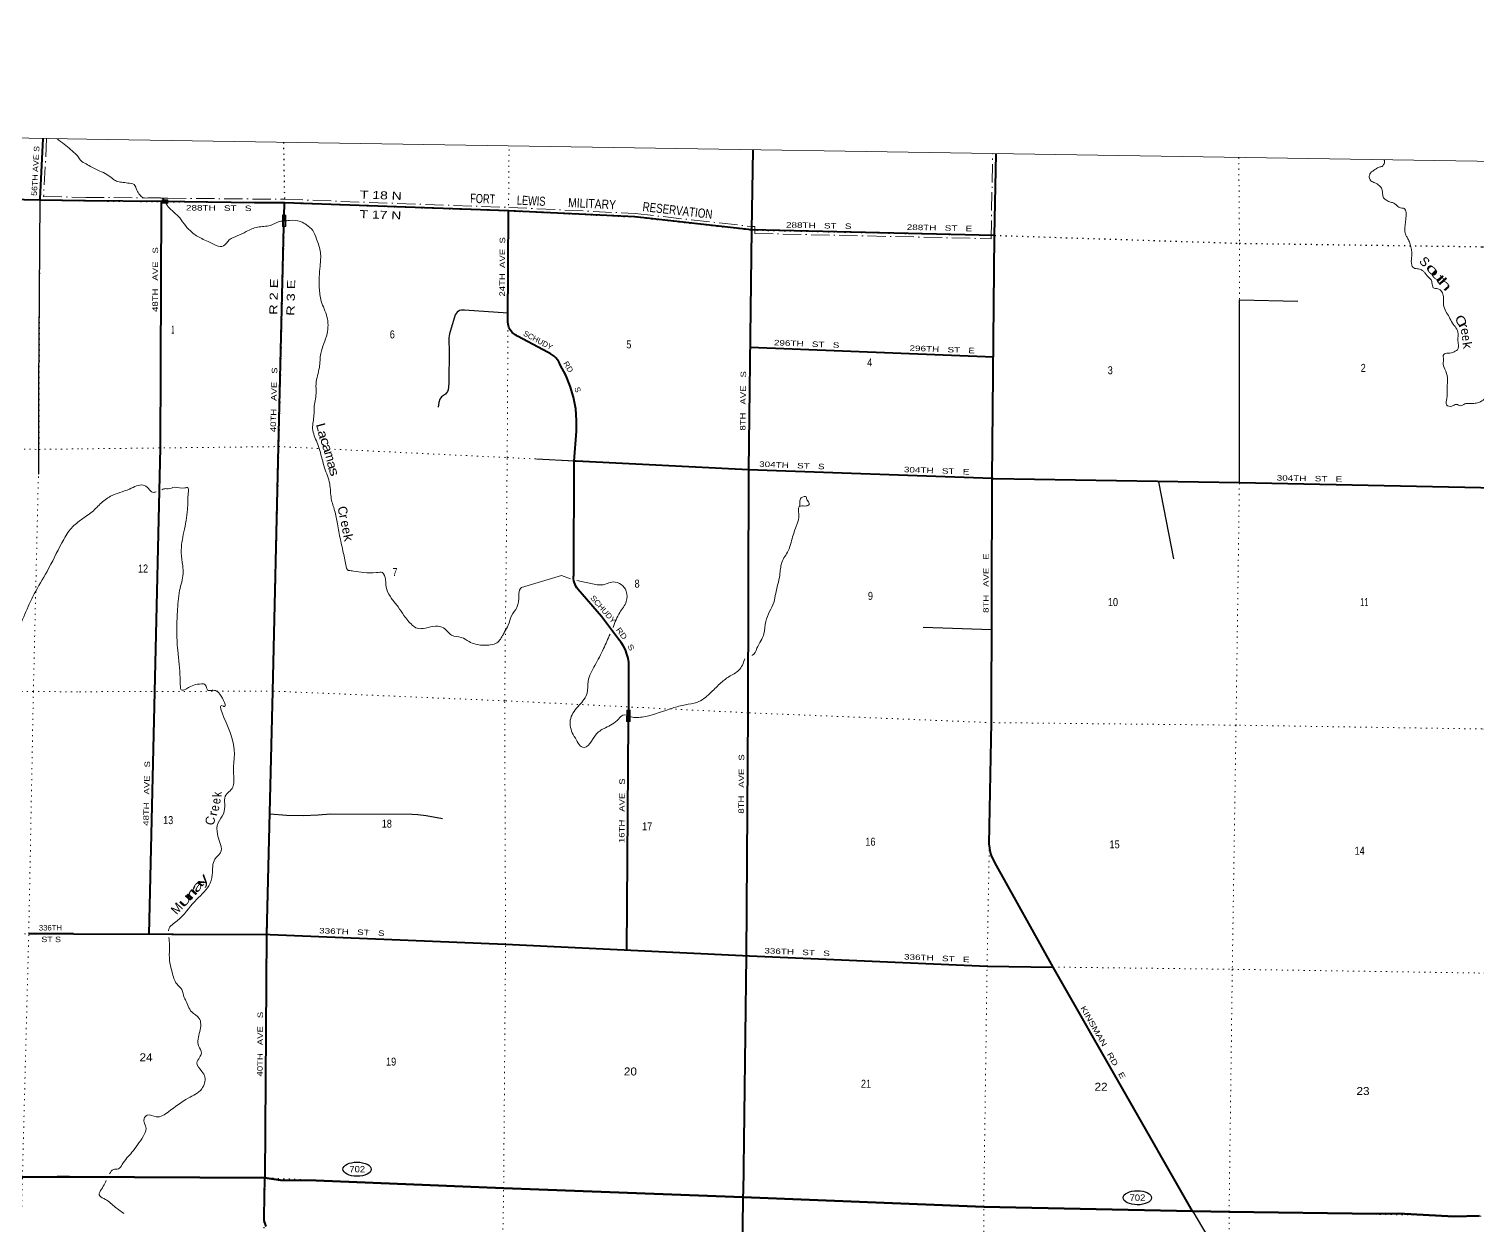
# Model space of a CAD drawing. Header units: feet. Extents: x -518066 to -250644, y -364975 to -177792.
# Drawn here: x -377218 to -345548, y -203956 to -177792 of the extents above; entities that cross this region are included whole.
import ezdxf
from ezdxf.enums import TextEntityAlignment as Align

# ---------------------------------------------------------------- set-up
doc = ezdxf.new("R2010")
doc.units = ezdxf.units.FT
doc.header["$LTSCALE"] = 80
doc.linetypes.add('DOT_DASHED', pattern=[7.7, 5, -1.2, 0.3, -1.2])
doc.linetypes.add('DOTTED', pattern=[1.5, 0.3, -1.2])
for name, color, linetype, lineweight in [('17', 7, 'Continuous', 25), ('23', 7, 'Continuous', 70), ('26', 7, 'Continuous', 40), ('29', 7, 'Continuous', 25), ('39', 7, 'Continuous', 13), ('4', 7, 'Continuous', 25), ('41', 7, 'Continuous', 13), ('44', 7, 'DOT_DASHED', 13), ('6', 7, 'DOTTED', 25), ('61', 7, 'Continuous', 13), ('7', 7, 'DOTTED', 13)]:
    doc.layers.add(name, color=color, linetype=linetype, lineweight=lineweight)
doc.layers.add('27', color=7, linetype='Continuous')

msp = doc.modelspace()

# ---------------------------------------------------------------- linework, layer by layer
at = {"layer": '17'}
for centre in [(-370041.39, -202735.05), (-352977.39, -203359.05)]:
    msp.add_ellipse(centre, major_axis=(-309.24, 1), ratio=0.500121, dxfattribs=at)
at = {"layer": '23'}
msp.add_line((-372056.96, -202924.38), (-376330.71, -202902.98), dxfattribs=at)
for points in [[(-377363.24, -202906.43), (-376604.3, -202902.65), (-376330.71, -202902.98)], [(-361597.59, -203349.83), (-361602.49, -203349.64), (-366836.81, -203152.09), (-370934.28, -202981.76), (-371717.8, -202972.04), (-372056.96, -202924.38)], [(-351768.61, -203649.38), (-356336.6, -203554.85), (-361597.59, -203349.83)], [(-345496.07, -203753.8), (-345496.13, -203753.8), (-346052.71, -203770.51), (-347265.76, -203702.56), (-347741.52, -203711.46), (-350970.09, -203665.91), (-351768.61, -203649.38)]]:
    msp.add_lwpolyline(points, dxfattribs=at)
at = {"layer": '26'}
for p, q in [((-375978.23, -181551.24), (-376977.49, -181533.95)), ((-356123.05, -184975.5), (-361442.78, -184760.59)), ((-364140.31, -197949.35), (-364106.38, -192942.44)), ((-376242.89, -197583.47), (-377222.36, -197582.92)), ((-361597.59, -203349.83), (-361596.86, -203275.84)), ((-361632.45, -206903.06), (-361597.59, -203349.83))]:
    msp.add_line(p, q, dxfattribs=at)
for points in [[(-376977.49, -181533.95), (-376976.1, -181507.35), (-376906.92, -180189.96)], [(-361385.06, -180441.55), (-361418.17, -182189.81), (-361482.27, -187429.56), (-361496.31, -192751.19), (-361530.26, -198064.21), (-361596.86, -203275.84)], [(-344736.87, -187839.45), (-345461.24, -187830.97), (-350745.26, -187724.22), (-356125.54, -187630.62), (-356150.54, -187630.19), (-356098.19, -182307.62), (-356065.95, -180525.33)], [(-376977.49, -181533.95), (-378710.96, -181503.96), (-382342.98, -181444.28), (-384172.7, -181408.55)], [(-374587.53, -197596.35), (-374463.1, -192289.86), (-374343.96, -186957.08), (-374318.71, -181594.04), (-374318.59, -181570.02), (-374343.59, -181569.73), (-375978.23, -181551.24)], [(-371628.88, -181597.16), (-372287.72, -181595.68), (-374318.59, -181570.02)], [(-371641.36, -182112.07), (-371629.49, -181622.13), (-371628.88, -181597.16)], [(-366729.58, -181770.42), (-371627.67, -181597.16), (-371628.88, -181597.16)], [(-364106.38, -192942.44), (-364099.69, -192684.76), (-364098.61, -191795.48), (-364096.91, -191745.95), (-364101.22, -191651.08), (-364115.43, -191557.18), (-364139.37, -191465.27), (-364172.79, -191376.38), (-364215.32, -191291.46), (-364266.49, -191211.46), (-364325.74, -191137.24), (-364694.51, -190642.06), (-365215.57, -190046.07), (-365235.27, -190019.85), (-365257.48, -189983.75), (-365275.8, -189945.53), (-365290.02, -189905.61), (-365299.99, -189864.41), (-365305.59, -189822.4), (-365306.78, -189780.04), (-365303.53, -189737.78), (-365295.29, -187247.03), (-365246.38, -186588.42), (-365241.25, -186357.83), (-365261.04, -186101.85), (-365307.48, -185849.33), (-365380.06, -185603.06), (-365477.98, -185365.72), (-365600.18, -185139.92), (-365609.04, -185118.91), (-365632.87, -185072.49), (-365661.41, -185028.81), (-365694.37, -184988.36), (-365731.38, -184951.58), (-365772.02, -184918.86), (-365815.87, -184890.58), (-365862.43, -184867.03), (-366531.34, -184511.73), (-366556.34, -184498.45), (-366581.34, -184482.65), (-366595.89, -184474.13), (-366623.41, -184453.88), (-366648.65, -184430.88), (-366671.35, -184405.36), (-366691.26, -184377.6), (-366708.16, -184347.92), (-366721.86, -184316.63), (-366732.22, -184284.08), (-366739.12, -184250.63), (-366740, -184241.73), (-366742.92, -184212.14), (-366742.81, -184191.73), (-366729.72, -181795.42), (-366729.58, -181770.42)], [(-356098.19, -182307.62), (-356123.19, -182307.07), (-361418.17, -182189.81), (-363964.92, -181903.67), (-366729.58, -181770.42)], [(-372053.13, -202923.23), (-372014.5, -197595.49), (-371885.7, -192277.06), (-371758.05, -186928.41), (-371641.36, -182112.07)], [(-365293.87, -187240.6), (-365247, -187243.02), (-361482.27, -187429.56), (-356150.29, -187621.19)], [(-351768.61, -203649.38), (-354815.8, -198317.4), (-356090.66, -196026.36), (-356117.95, -195977.48), (-356156.35, -195892.7), (-356185.69, -195804.37), (-356205.63, -195713.46), (-356215.96, -195620.96), (-356164.39, -192966.37), (-356150.54, -187630.19)], [(-376242.89, -197583.47), (-371940.31, -197600.35), (-366794.07, -197813.15), (-361456.07, -198069.07), (-356263.87, -198295.22), (-354829.23, -198315.84)], [(-372029.58, -203988.89), (-372048, -203946.79), (-372061.92, -203903.01), (-372071.19, -203858), (-372075.7, -203812.27), (-372075.41, -203766.33), (-372056.96, -202924.38)], [(-351748.37, -203683.96), (-351763.73, -203657.92), (-351768.61, -203649.38)]]:
    msp.add_lwpolyline(points, dxfattribs=at)
at = {"layer": '29'}
for p, q in [((-366742.01, -184009.71), (-367689.83, -183940.92)), ((-366120.2, -187197.98), (-365293.87, -187240.6)), ((-352511.17, -187696.95), (-352186.63, -189382.34)), ((-356167.86, -190937.61), (-357663.51, -190887.96))]:
    msp.add_line(p, q, dxfattribs=at)
for points in [[(-376977.41, -181532.35), (-377012, -185607.05), (-377011, -187531.05)], [(-367689.83, -183940.92), (-367757.19, -183941.75), (-367804.89, -183953.41), (-367852.6, -183986.3), (-367875.92, -184013.87), (-367893.94, -184046.75), (-368021.16, -184462.53), (-368034.94, -184546.33), (-368033.88, -184628), (-368025.4, -184801.94), (-368033.88, -185544.41), (-368046.6, -185684.42), (-368062.51, -185725.79), (-368086.89, -185754.42), (-368110.21, -185777.75), (-368195.01, -185841.39), (-368209.86, -185858.37), (-368231.07, -185892.31), (-368254.38, -185964.43), (-368267.1, -186062.01)], [(-350745.26, -187724.22), (-350744.06, -183717.73), (-349469.74, -183745.55)], [(-371941.81, -194963.67), (-371583.21, -194989.87), (-371222.76, -194994.11), (-370892, -194981.38), (-370624.85, -194964.41), (-368835.34, -194968.66), (-368712.37, -194972.9), (-368534.27, -194994.11), (-368173.82, -195066.24)], [(-351763.73, -203657.92), (-348589.3, -209017.94), (-346906.68, -211992.36)]]:
    msp.add_lwpolyline(points, dxfattribs=at)
at = {"layer": '39'}
msp.add_line((-365235.33, -189856.96), (-364791.82, -189953.23), dxfattribs=at)
msp.add_lwpolyline([(-366443.62, -190009.9), (-365569.74, -189746.47), (-365374.64, -189821.24)], dxfattribs=at)
for points in [[(-376603.13, -180194.97), (-376300.76, -180434.02), (-376213.79, -180511.98), (-376138.88, -180592.03), (-376084.07, -180672.22), (-375964.83, -180743)], [(-375964.83, -180743), (-375844.09, -180818.67), (-375671.1, -180899.94), (-375514.05, -180974.73), (-375391.74, -181066.67), (-375300.61, -181121.52), (-375190.45, -181144.7), (-375055.96, -181162.53), (-374919.85, -181194.48), (-374858.91, -181318.92), (-374795.27, -181419.28), (-374724.44, -181479.6), (-374582.37, -181486.59), (-374451.42, -181485.27), (-374364.13, -181483.94), (-374272.8, -181517.09), (-374224.01, -181606.06)], [(-347663.88, -180807.95), (-347669.72, -180809.66), (-347743.17, -180841.83), (-347792.46, -180874.66), (-347829.44, -180899.79), (-347879.07, -180944.69), (-347903.22, -181014.44), (-347885.31, -181093.41), (-347852, -181126.53), (-347760.53, -181169.32), (-347667.73, -181236.28), (-347634.64, -181277.45), (-347618.69, -181354.35), (-347607.05, -181441.2), (-347590.13, -181483.92), (-347525.24, -181540.05), (-347437.79, -181582.73), (-347395.74, -181591.95), (-347295, -181663.16), (-347219.7, -181707.51), (-347165.4, -181711.03), (-347141.46, -181719.75), (-347097.61, -181807.49), (-347108.1, -181964.14), (-347121.99, -182098.56), (-347128.99, -182203), (-347101.58, -182302.35), (-347071.03, -182361.55), (-347027.23, -182451.31), (-346993.96, -182556.86), (-346975.01, -182670.07), (-346978.38, -182788.69), (-346975.23, -182961.81), (-346952.33, -183006.72), (-346848.44, -183037.78), (-346772.44, -183058), (-346721.01, -183091.62), (-346679.93, -183135.02), (-346588.27, -183242.2), (-346566.7, -183262.92), (-346532.63, -183340.33), (-346503.61, -183453.82), (-346401.45, -183474.77), (-346340.12, -183514.7), (-346286.71, -183620.82), (-346281.74, -183729.61), (-346280.51, -183828.24), (-346230.21, -183972.5), (-346156.95, -184089.22), (-346086.34, -184228.01), (-346008.61, -184328.77), (-345961.87, -184456.83), (-345965.46, -184583.49), (-345954.8, -184704.51), (-345963.12, -184784.77), (-346049.79, -184856.8), (-346175.53, -184885.5), (-346276.99, -184910.85), (-346280.24, -185025.45), (-346288.17, -185091.63), (-346251.84, -185231.47), (-346196.8, -185422.14), (-346203.14, -185645.31), (-346205.62, -185874.62), (-346213.64, -186015.24), (-346095.54, -186042.67), (-346001.79, -186005.04), (-345901.92, -186035.99), (-345834.57, -186005.67), (-345751.28, -185981.83), (-345650.73, -185988.65), (-345586.02, -185980.39), (-345496.75, -185958.73), (-345392.13, -185893.22), (-345324.21, -185842.8), (-345295.57, -185827.5), (-345232.93, -185821.19), (-345149.51, -185863.76), (-345134.83, -185914.47), (-345068.32, -185984.73), (-345006.31, -186000.54), (-344930.31, -186020.76), (-344902.58, -186037.63), (-344818.83, -186068.13), (-344776.83, -186079.36), (-344717.55, -186028.47), (-344709.44, -186025.4)], [(-347580.58, -180656.49), (-347573.71, -180672.73), (-347568.72, -180693.96), (-347571.21, -180715.18), (-347580.58, -180745.16), (-347601.18, -180775.13), (-347616.79, -180793.86), (-347635.53, -180801.35), (-347666.12, -180808.84)], [(-374224.01, -181606.06), (-374177.88, -181673.88), (-374044.57, -181804.36), (-373921.04, -181924.49), (-373794.92, -182095.01), (-373657.92, -182237.65), (-373440.29, -182378.52), (-373297.04, -182442.87), (-372965.23, -182536.61), (-372836.58, -182405.37), (-372662.88, -182319.66), (-372464.74, -182224.57), (-372220.24, -182128.75), (-371939.02, -182088.28), (-371747.32, -182007.1), (-371600, -181989.34)], [(-371600, -181989.34), (-371516.83, -181979.3), (-371277.82, -182006.07), (-371144.93, -182080.19), (-371013.29, -182198.54), (-370926.1, -182392.12), (-370841.7, -182684.21), (-370852.05, -182977.69), (-370867.64, -183456.14), (-370825.53, -183747.05), (-370700.17, -184086.56), (-370698.65, -184458.84), (-370835.86, -184891.65), (-370866.73, -185198.65), (-370939.25, -185552.77), (-370939.26, -185766.05), (-370980.6, -186086.84), (-370984.99, -186241.65), (-371013.46, -186534.63), (-370917.44, -186843.14), (-370857.81, -187013.81), (-370753.67, -187390.96), (-370640.84, -187746.22), (-370605.68, -188069.13), (-370534.41, -188326.65), (-370470.21, -188620.2), (-370407.15, -188953.95), (-370334.08, -189289.99), (-370271.14, -189589.24)], [(-374435.54, -187916.07), (-374516.84, -187927.44), (-374603.88, -187845.37), (-374723.27, -187770.74), (-375016.69, -187855.76), (-375434.26, -188014.88), (-375660.79, -188183.6), (-375861.58, -188374.93), (-375988.45, -188466.18), (-376093.74, -188539.85)], [(-374166.94, -197520.56), (-374162.27, -197494.65), (-373973.48, -197299.08), (-373593.3, -196875.82), (-373283.05, -196533.7), (-373208.24, -196297.79), (-373149.5, -195950.97), (-373013.36, -195772.52), (-373046.16, -195586.89), (-373097.18, -195406.95), (-373080.47, -195155.88), (-372964.11, -194958.96), (-372937.93, -194740.24), (-372924.86, -194577.59), (-372760.18, -194379.56), (-372735.67, -194251.3), (-372743.58, -194025.92), (-372816.51, -193179.91), (-372962.94, -192608.04), (-372958.95, -192610.13), (-373042.58, -192343.11), (-373141.8, -192266.85), (-373238.31, -192261.02), (-373302.7, -192259.82), (-373360.79, -192136.06), (-373447.05, -192120.37), (-373610.51, -192143.46), (-373771.02, -192224.93), (-373886.23, -192250.93), (-373906.99, -192176.14), (-373913.59, -191988.98), (-373964.82, -191384.71), (-373984.89, -190945.92), (-373971.39, -190541.95), (-373922.53, -190076.3), (-373847.24, -189705.66), (-373856.2, -189536.56), (-373887.14, -189250.41), (-373830.38, -188792.95), (-373750.89, -188303.73), (-373734.11, -187940.04), (-373738.54, -187838.32), (-373742.44, -187830.5), (-373806.58, -187832.1), (-374035.77, -187817.77), (-374175.24, -187849.35), (-374271.93, -187853.58), (-374309, -187874.09)], [(-361400.61, -191494.5), (-361396.11, -191492.38), (-361297.09, -191340.21), (-361142.94, -191020.54), (-361103.14, -190754.04), (-361020.36, -190535.01), (-360926.07, -190336.43), (-360886.19, -190138.34), (-360798.38, -189742.38), (-360752.09, -189459.96), (-360613.97, -189208.27), (-360550.28, -189022.91), (-360452.79, -188711.74), (-360381.52, -188472.27), (-360386.49, -188363.48), (-360385.99, -188274.96), (-360359.95, -188209.28), (-360357.95, -188138.91), (-360329.27, -188051.18), (-360217.85, -188030.13), (-360210.77, -188064.54), (-360154.02, -188194.89), (-360221.38, -188225.21), (-360344.36, -188227.83), (-360367.68, -188232.52)], [(-379933.1, -191156.85), (-379930.47, -191225.31), (-379771.9, -191464.22), (-379440.78, -191948.19), (-379110.26, -192039.73), (-378649.89, -191977.48), (-378303.83, -191898.1), (-378199.49, -191907.09), (-378100.16, -191799.32), (-377863.9, -191646.5), (-377495.41, -191066.22), (-377101.94, -190152.09), (-376822.55, -189657.54), (-376499.88, -189034.59), (-376314.6, -188740.43), (-376207.22, -188630.72), (-376093.74, -188539.85)], [(-370271.14, -189589.24), (-370263.74, -189605.59), (-370252.09, -189620.74), (-370244.51, -189629.48), (-370229.48, -189638.59)], [(-370229.48, -189638.59), (-370118.69, -189652.12), (-369899.92, -189682.35), (-369613.86, -189684.28), (-369488.98, -189685.74), (-369420.73, -189836.53), (-369392.72, -190056.63), (-369289.37, -190248.64), (-369143.57, -190435.8), (-369017.84, -190620.39), (-368834.47, -190832.74), (-368725.62, -190902.16), (-368596.77, -190905.75), (-368184.91, -190876.96), (-368062.71, -190972.92), (-367974.4, -191055.86), (-367762.19, -191104.02), (-367593.46, -191193.22), (-367305.54, -191271.65), (-367158.4, -191269.71), (-367012.41, -191237.55), (-366858.35, -191062.76), (-366815.8, -190983.46), (-366737.03, -190834.74), (-366662.64, -190627.56), (-366546.66, -190445.67), (-366505.02, -190185.25), (-366470.54, -190035.3), (-366443.62, -190009.9)], [(-364786.09, -189953.27), (-364695.13, -189953.91), (-364565.25, -189921.3), (-364441.41, -189888.53), (-364263.71, -189945.79), (-364155.02, -190091.67), (-364153.36, -190317.07), (-364297.17, -190556.54), (-364442.15, -190882.43)], [(-364509, -191030.5), (-364652.02, -191345.47), (-364839.8, -191714.5), (-364988.76, -192064.48), (-365010.1, -192319.43), (-365184.91, -192586.2), (-365370.36, -192872.8), (-365334.97, -193187.67), (-365244.85, -193349.13), (-365161.76, -193474.18), (-365114.24, -193503.67), (-364805.76, -193212.45), (-364610.56, -193079.05), (-364323.05, -192887.85), (-364227.87, -192799.95), (-364068.96, -192835.38)], [(-364068.96, -192835.38), (-364021.64, -192845.93), (-363737.14, -192831.71), (-363145.62, -192648.97), (-362861.47, -192576.39), (-362610.11, -192523.02), (-362324.44, -192325.73), (-362106.94, -192116.48), (-361909.1, -191961.02), (-361693.6, -191822.14), (-361561.52, -191570.28)], [(-375453.18, -202834.17), (-375372.31, -202743.06), (-375261.32, -202727.03), (-375179.01, -202630.02), (-374966.79, -202364.5), (-374722.94, -202021.14), (-374655.25, -201843.42), (-374699.53, -201625.4), (-374631.75, -201552.26), (-374433.15, -201588.14), (-374167.49, -201480.48), (-373733.24, -201180.9), (-373439.6, -200975.22), (-373368.49, -200721.14), (-373434.59, -200595.22), (-373545.83, -200406.12), (-373485.28, -200288.6), (-373447.32, -200194.79), (-373508.85, -200038.78), (-373482.93, -199725.54), (-373499.56, -199427.59), (-373658.15, -199295.93), (-373794.13, -199029.94), (-373821.41, -198981.16), (-373872.54, -198807.26), (-373982.95, -198682.52), (-374086.88, -198425.17), (-374135.51, -198225.17), (-374150.67, -197738.21), (-374158.26, -197663.69)], [(-375144.45, -203700.55), (-375354.95, -203545.79), (-375581.24, -203374.65), (-375682.37, -203292.32), (-375671.23, -203234.21), (-375592.43, -203108.98), (-375531.91, -202983.24)]]:
    msp.add_spline(points, degree=3, dxfattribs=at)
at = {"layer": '4', "lineweight": 13}
msp.add_lwpolyline([(-501256.99, -177792.42), (-469933.03, -178460.37), (-438608.17, -179085.23), (-407282.48, -179667), (-375956.02, -180205.68), (-344628.85, -180701.28), (-313301.03, -181153.78), (-281972.61, -181563.19), (-250643.67, -181929.5), (-252658.03, -364975.08), (-284238.76, -364605.82), (-315818.95, -364193.12), (-347398.54, -363736.98), (-378977.49, -363237.41), (-410555.71, -362694.39), (-442133.14, -362107.95), (-473709.75, -361478.07), (-505285.47, -360804.75)], close=True, dxfattribs=at)
msp.add_lwpolyline([(-501256.99, -177792.42), (-469933.03, -178460.37), (-438608.17, -179085.23), (-407282.48, -179667), (-375956.02, -180205.68), (-344628.85, -180701.28), (-313301.03, -181153.78), (-281972.61, -181563.19), (-250643.67, -181929.5), (-252658.03, -364975.08), (-284238.76, -364605.82), (-315818.95, -364193.12), (-347398.54, -363736.98), (-378977.49, -363237.41), (-410555.71, -362694.39), (-442133.14, -362107.95), (-473709.75, -361478.07), (-505285.47, -360804.75)], close=True, dxfattribs=at)
at = {"layer": '44'}
msp.add_line((-376898.41, -181458.83), (-375976.99, -181476.24), dxfattribs=at)
for points in [[(-376831.17, -180191.21), (-376898.41, -181458.83), (-376898.75, -181443.98)], [(-375976.99, -181476.24), (-374324.2, -181491.28), (-374179.43, -181494.71), (-371627.1, -181518.9), (-366726.42, -181695.49), (-363958.92, -181828.87), (-361413.14, -182114.9), (-361413.14, -182114.9), (-361341.25, -182116.23), (-361343.53, -182265.35), (-356175.78, -182380.34), (-356140.82, -180524.16)]]:
    msp.add_lwpolyline(points, dxfattribs=at)
at = {"layer": '6'}
msp.add_line((-375978.23, -181551.24), (-374306.99, -181568.88), dxfattribs=at)
for points in [[(-371652.13, -180276.32), (-371628.8, -181593.89), (-371635.35, -181864.07)], [(-386872.64, -181375.22), (-382332.96, -181438.16), (-376977.41, -181532.35), (-375978.23, -181551.24)], [(-374181.99, -181570.05), (-371628.8, -181593.89), (-366729.58, -181770.42), (-363964.92, -181903.67), (-361418.17, -182189.81), (-356098.19, -182307.62), (-350743.51, -182480.72), (-345432.4, -182556.03), (-344657.18, -182573.7)], [(-371641.35, -182112.07), (-371758.05, -186928.41), (-371885.7, -192277.06), (-372014.5, -197595.49), (-372056.96, -202924.38), (-372177.06, -208291.34), (-372285.5, -213602.3)]]:
    msp.add_lwpolyline(points, dxfattribs=at)
at = {"layer": '61'}
for p, q in [((-374307.38, -181530.13), (-374181.4, -181532.02)), ((-374181.4, -181532.02), (-374182.53, -181607.01)), ((-371597.54, -181862.53), (-371600.47, -182112.51)), ((-371600.47, -182112.51), (-371675.46, -182111.63)), ((-364066.49, -192695.15), (-364072.01, -192945.09)), ((-364072.01, -192945.09), (-364146.99, -192943.44))]:
    msp.add_line(p, q, dxfattribs=at)
for points in [[(-374182.53, -181607.01), (-374308.51, -181605.12), (-374307.38, -181530.13)], [(-371675.46, -182111.63), (-371672.53, -181861.65), (-371597.54, -181862.53)], [(-364146.99, -192943.44), (-364141.47, -192693.5), (-364066.49, -192695.15)]]:
    msp.add_lwpolyline(points, dxfattribs=at)
for points in [[(-374189.51, -181539.89), (-374299.5, -181538.24), (-374300.39, -181597.24), (-374190.4, -181598.89)], [(-371605.62, -181870.43), (-371664.62, -181869.73), (-371667.37, -182103.72), (-371608.37, -182104.42)], [(-364074.66, -192702.96), (-364133.65, -192701.67), (-364138.81, -192935.62), (-364079.82, -192936.91)]]:
    msp.add_lwpolyline(points, close=True, dxfattribs=at)
at = {"layer": '7'}
for points in [[(-377581.21, -211830.24), (-377491.88, -208233.67), (-377361.15, -202907.31), (-377222.36, -197582.92), (-377121.59, -192286.98), (-376998.72, -186988.88), (-376977.41, -181532.35), (-376906.21, -180189.97)], [(-366976.9, -213766.07), (-366922.01, -208495.88), (-366836.81, -203152.09), (-366794.07, -197813.15), (-366814.2, -192488.56), (-366757.87, -187168.11), (-366729.58, -181770.42), (-366717.73, -180356.31)], [(-361385.06, -180441.55), (-361418.17, -182189.81), (-361482.27, -187429.56), (-361496.31, -192751.19), (-361530.26, -198064.21), (-361601.72, -203350.03), (-361631.57, -206654.04)], [(-356286.43, -214067.49), (-356334.1, -208790.42), (-356336.6, -203554.85), (-356263.87, -198295.22), (-356164.98, -192965.89), (-356150.54, -187630.19), (-356098.19, -182307.62), (-356065.82, -180525.33)], [(-350758.09, -180607.7), (-350743.51, -182480.72), (-350745.26, -187724.22), (-350819.08, -193022.05), (-350900.13, -198361.94), (-350970.09, -203665.91), (-350993.06, -208947.05), (-350993.59, -214218.75)], [(-391021.16, -186769.73), (-382366.18, -186918.94), (-376998.72, -186988.88), (-376067.81, -186977.43)], [(-376067.81, -186977.43), (-371758.05, -186928.41), (-370851.74, -186971.86)], [(-370537.11, -186986.94), (-366757.87, -187168.11), (-361482.27, -187429.56), (-356150.54, -187630.19), (-350745.26, -187724.22), (-345461.24, -187830.97), (-344736.87, -187839.45)], [(-376155.52, -192290.52), (-377121.59, -192286.98), (-382476.73, -192257.24), (-387728.06, -192109.97), (-391161.55, -192054.66)], [(-344816.75, -193117.97), (-345441.7, -193105.24), (-350819.08, -193022.05), (-356164.98, -192965.89), (-361496.31, -192751.19), (-366814.2, -192488.56), (-371885.7, -192277.06), (-376155.52, -192290.52)], [(-392766.55, -197326.8), (-387899.08, -197424.52), (-382595.35, -197591.57), (-377222.36, -197582.92), (-376242.89, -197583.47)], [(-376242.89, -197583.47), (-372014.5, -197595.49), (-366794.07, -197813.15), (-361530.26, -198064.21), (-356263.87, -198295.22), (-350900.13, -198361.94), (-345518.67, -198443.23), (-344897.58, -198460.5)], [(-376330.71, -202903.04), (-377361.15, -202907.31), (-382674.03, -202881.31), (-388001.6, -202760.75), (-392284.97, -202656.63)], [(-344977.36, -203733.27), (-345494.35, -203761.9), (-350970.09, -203665.91), (-356336.6, -203554.85), (-361601.72, -203350.03), (-366836.81, -203152.09), (-372056.96, -202924.38), (-376330.71, -202903.04)]]:
    msp.add_lwpolyline(points, dxfattribs=at)

# ---------------------------------------------------------------- texts
at = {"layer": '17', "width": 1.1}
for p in [(-370038.48, -202803.36), (-352974.48, -203427.36)]:
    msp.add_text('702', height=140, dxfattribs=at).set_placement(p, align=Align.CENTER)
at = {"layer": '27'}
for s, rotation, width, p in [('56TH AVE S', 86.964, 1.2, (-377045.21, -181446.25)), ('288TH   ST   S', 359.465, 1.35, (-373784.63, -181762.53)), ('288TH   ST   S', 358.731, 1.35, (-360662.39, -182136.53)), ('288TH   ST   E', 358.731, 1.35, (-358021.47, -182186.86)), ('24TH  AVE  S', 89.687, 1.3, (-366809.83, -183646.31)), ('48TH   AVE   S', 89.73, 1.3, (-374399.95, -183981.88)), ('296TH   ST   S', 357.687, 1.35, (-360927.51, -184711.35)), ('296TH   ST   E', 357.687, 1.35, (-357961.78, -184831.16)), ('40TH   AVE   S', 88.612, 1.3, (-371820.42, -186612.53)), ('RD', 301.351, 1.1, (-365538.85, -185106.04)), ('8TH   AVE   S', 89.299, 1.3, (-361548.25, -186578.11)), ('S', 287.787, 1.05, (-365291.09, -185647.97)), ('304TH   ST   S', 357.663, 1.35, (-361250.52, -187368.41)), ('304TH   ST   E', 357.845, 1.35, (-358084.31, -187487.37)), ('304TH   ST   E', 358.843, 1.35, (-349929.34, -187670.69)), ('8TH   AVE   E', 89.845, 1.3, (-356228.48, -190564.77)), ('SCHUDY', 311.162, 1.1, (-364950.27, -190244.16)), ('RD', 306.676, 1.2, (-364387.25, -190939.05)), ('S', 297.603, 1.3, (-364138.13, -191286.83)), ('48TH   AVE   S', 88.657, 1.3, (-374601.9, -195222.97)), ('8TH   AVE   S', 89.634, 1.3, (-361583.1, -194957.87)), ('16TH   AVE   S', 89.612, 1.3, (-364194.39, -195600.5)), ('336TH', 359.968, 1.05, (-377002.27, -197513.01)), ('336TH   ST   S', 357.632, 1.35, (-370873.95, -197574.38)), ('ST S', 359.968, 1.2, (-376946.57, -197767.63)), ('336TH   ST   S', 357.506, 1.35, (-361137.36, -198012.89)), ('336TH   ST   E', 357.488, 1.35, (-358082.05, -198145.4)), ('KINSMAN   RD   E', 299.748, 1.35, (-354226.63, -199207.26)), ('40TH   AVE   S', 89.543, 1.3, (-372109.3, -200707.12))]:
    msp.add_text(s, height=120, rotation=rotation, dxfattribs=dict(at, width=width)).set_placement(p)
msp.add_text('SCHUDY', height=120, rotation=332.024, dxfattribs=at).set_placement((-366421.47, -184490.83))
at = {"layer": '41'}
for s, rotation, p in [('S', 313.324, (-346827.97, -182884.8)), ('e', 281.985, (-345913.16, -184355.92)), ('m', 285.608, (-370758.53, -187058.4)), ('C', 283.748, (-370474.4, -188258.71)), ('e', 280.708, (-370404.99, -188560.11)), ('e', 280.798, (-370375.85, -188710))]:
    msp.add_text(s, height=200, rotation=rotation, dxfattribs=at).set_placement(p)
for s, rotation, width, p in [('o', 313.288, 1.95, (-346687.4, -183021.31)), ('u', 312.651, 2.1, (-346588.03, -183132.38)), ('t', 312.072, 1.9, (-346468.55, -183267.33)), ('h', 310.934, 1.95, (-346413.24, -183333.32)), ('C', 298.132, 1.3, (-346047.4, -184110.81)), ('r', 297.042, 1.55, (-345961.71, -184259.15)), ('e', 276.824, 0.85, (-345884.76, -184500.64)), ('k', 279.47, 1.1, (-345869.93, -184653.75)), ('L', 285.133, 1.15, (-370941.8, -186443.21)), ('a', 285.76, 1.2, (-370906.42, -186601.92)), ('c', 289.576, 1.35, (-370857.86, -186763.2)), ('a', 288.522, 1.25, (-370812.35, -186903.34)), ('a', 285.602, 1.2, (-370707.96, -187268.99)), ('s', 287.734, 1.35, (-370665.19, -187421.36)), ('r', 282.098, 1.1, (-370433.89, -188431.21)), ('k', 281.79, 1.15, (-370346.35, -188864.5))]:
    msp.add_text(s, height=200, rotation=rotation, dxfattribs=dict(at, width=width)).set_placement(p)
for s, rotation, width, p in [('k', 89.078, 0.85, (-373003.51, -194537.66)), ('e', 85.099, 0.85, (-373029.82, -194689.62)), ('r', 79.294, 1.1, (-373099.99, -194971.24)), ('e', 83.856, 0.85, (-373060.7, -194846.8)), ('y', 52.922, 1.85, (-373345.05, -196463.12)), ('r', 47.578, 2.15, (-373619.04, -196795.97)), ('r', 48.015, 2.15, (-373534.55, -196699.11)), ('a', 52.739, 1.8, (-373463.17, -196602.25)), ('u', 48.068, 2.05, (-373740.43, -196916.73))]:
    msp.add_text(s, height=200, rotation=rotation, dxfattribs=dict(at, width=width)).set_placement(p, align=Align.CENTER)
for s, rotation, p in [('C', 76.975, (-373157.35, -195133.25)), ('M', 48.07, (-373912.05, -197098.67))]:
    msp.add_text(s, height=200, rotation=rotation, dxfattribs=at).set_placement(p, align=Align.CENTER)
at = {"layer": '44'}
for s, rotation, width, p in [('FORT', 357.936, 0.75, (-367570.56, -181595.03)), ('LEWIS', 357.241, 0.75, (-366550.83, -181633.87)), ('MILITARY', 357.241, 0.85, (-365430.91, -181687.85)), ('RESERVATION', 353.589, 0.8, (-363805.87, -181774.91))]:
    msp.add_text(s, height=200, rotation=rotation, dxfattribs=dict(at, width=width)).set_placement(p)
at = {"layer": '6'}
for s, rotation, width, p in [('T 18 N', 357.936, 1.3, (-369980.63, -181500.44)), ('T 17 N', 357.936, 1.3, (-369989.59, -181928.13)), ('R 2 E', 88.612, 1.35, (-371788.25, -184046.36)), ('R 3 E', 88.612, 1.35, (-371413.65, -184067.51))]:
    msp.add_text(s, height=175, rotation=rotation, dxfattribs=dict(at, width=width)).set_placement(p)
at = {"layer": '7'}
for s, width, p in [('1', 0.4, (-374103.24, -184457.22)), ('6', 0.85, (-369326.38, -184561.61)), ('5', 0.85, (-364154.33, -184779.94)), ('4', 0.85, (-358884.45, -185172.01)), ('3', 0.85, (-353625, -185345.56)), ('2', 0.85, (-348091.79, -185293.8)), ('12', 0.85, (-374833.73, -189682.63)), ('7', 0.85, (-369267.55, -189760.16)), ('8', 0.85, (-363972.89, -190013.38)), ('9', 0.85, (-358869.68, -190280.98)), ('10', 0.85, (-353620.81, -190417.13)), ('11', 0.65, (-348104.65, -190417.08)), ('13', 0.85, (-374284.41, -195186.04)), ('18', 0.85, (-369502.47, -195263.83)), ('17', 0.85, (-363807.52, -195322.29)), ('16', 0.85, (-358924.5, -195658.57)), ('15', 0.85, (-353585.1, -195716.62)), ('14', 0.85, (-348225.37, -195856.58)), ('24', 1.1, (-374800.35, -200374.98)), ('19', 0.85, (-369408.2, -200468.51)), ('20', 1.1, (-364207.22, -200684.65)), ('21', 0.85, (-359021.89, -200953.41)), ('22', 1.1, (-353914.62, -201019.27)), ('23', 1.1, (-348184.92, -201112.26))]:
    msp.add_text(s, height=175, dxfattribs=dict(at, width=width)).set_placement(p)

doc.saveas('drawing.dxf')
